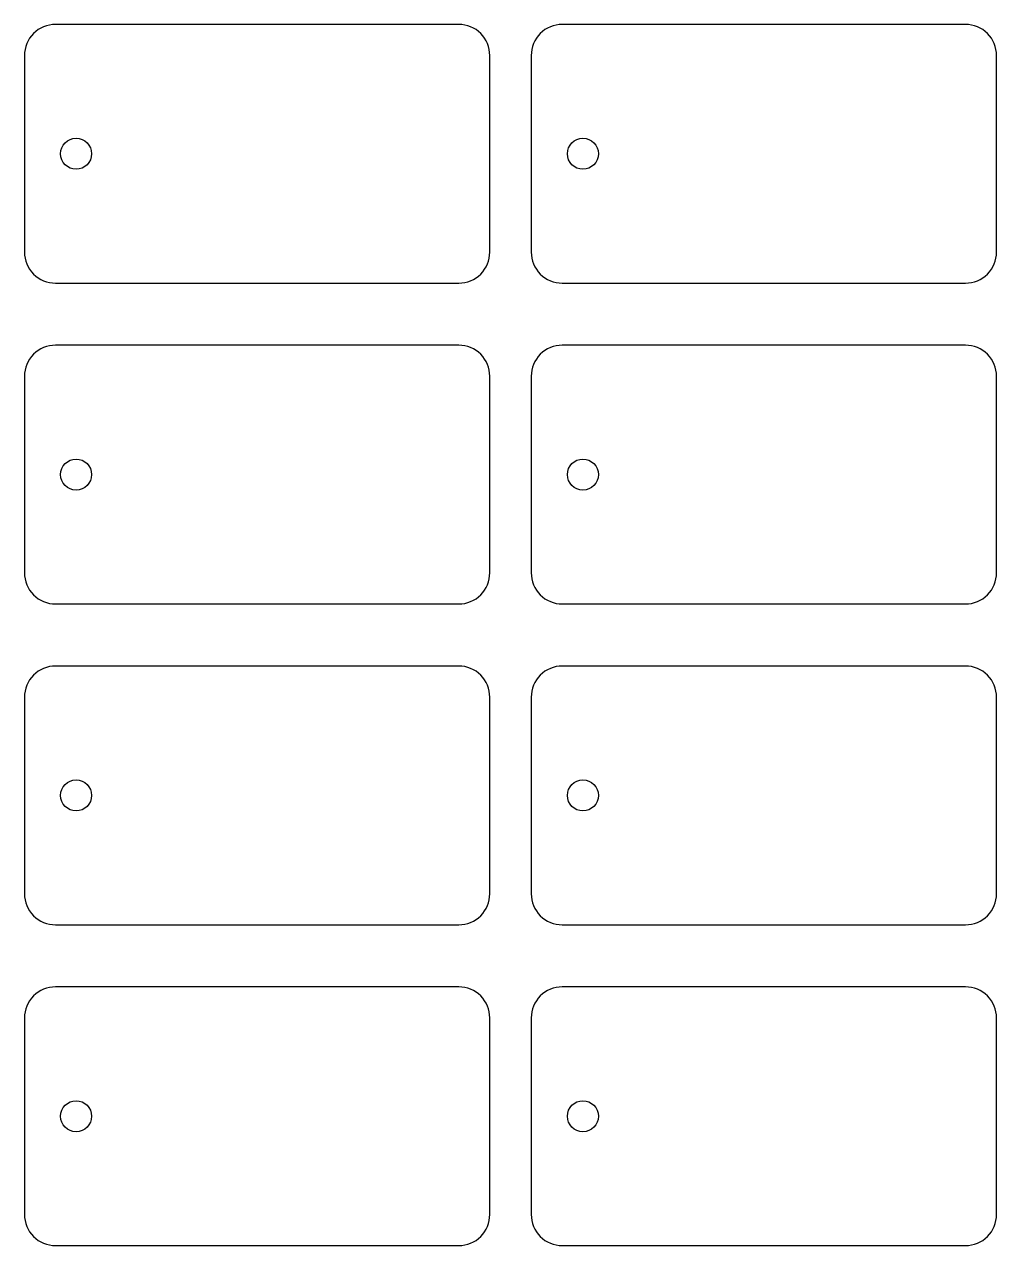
# Model space of a CAD drawing. Header units: millimetres. Extents: x 12 to 200, y 14 to 250.
import ezdxf

# ---------------------------------------------------------------- set-up
doc = ezdxf.new("R2010")
doc.units = ezdxf.units.MM

# ---------------------------------------------------------------- blocks, each defined once
blk = doc.blocks.new('ETIQUETA')
blk.add_lwpolyline([(6, 0), (84, 0, 0.414214), (90, 6), (90, 44, 0.414214), (84, 50), (6, 50, 0.414214), (0, 44), (0, 6, 0.414214)], format="xyb", close=True)
blk.add_circle((10, 25), 3)

msp = doc.modelspace()

# ---------------------------------------------------------------- block references
at = {"row_count": 4, "column_count": 2, "row_spacing": 62, "column_spacing": 98}
msp.add_blockref('ETIQUETA', (12, 14), dxfattribs=at)

doc.saveas('drawing.dxf')
